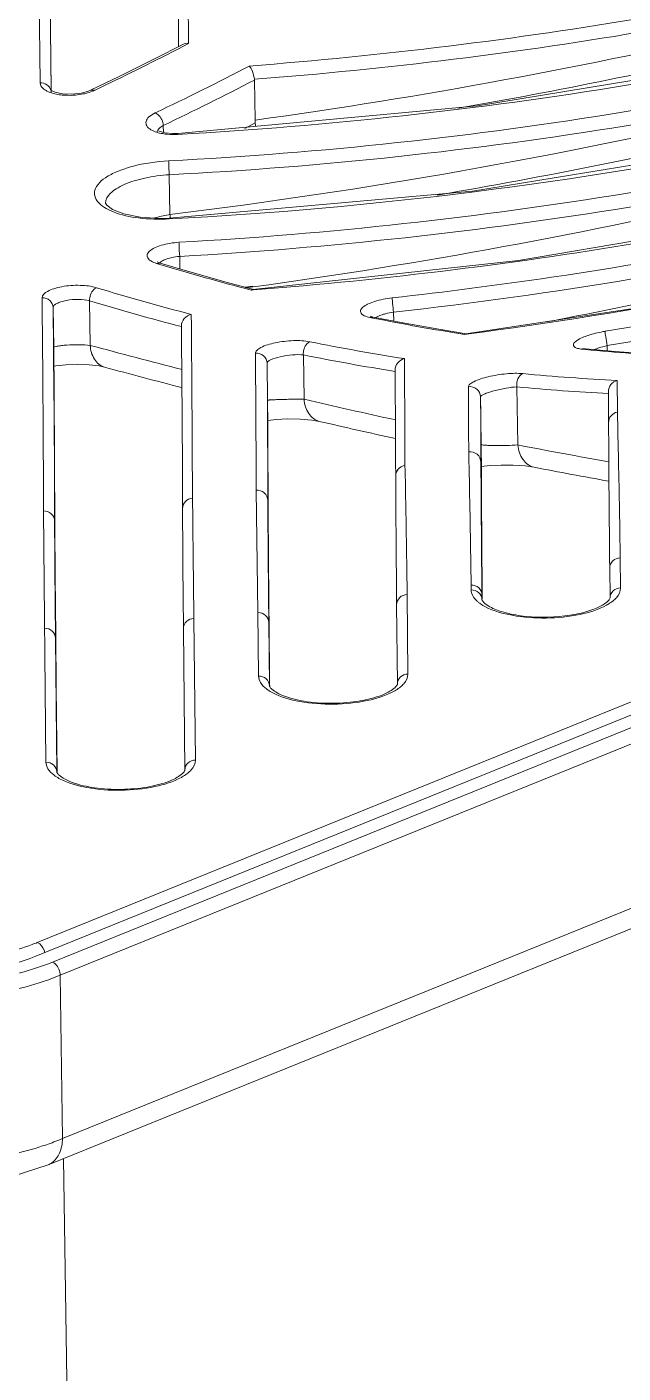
# Model space of a CAD drawing. Header units: millimetres. Extents: x 4229 to 8429, y -1187 to 1783.
# Drawn here: x 7250.9 to 7282.6, y 435.4 to 507 of the extents above; entities that cross this region are included whole.
import ezdxf

# ---------------------------------------------------------------- set-up
doc = ezdxf.new("R2010")
doc.units = ezdxf.units.MM

msp = doc.modelspace()

# ---------------------------------------------------------------- linework, layer by layer
at = {"linetype": 'Continuous', "lineweight": 5}
for p, q in [((7251.568, 504.042), (7251.28, 529.594)), ((7259.213, 529.133), (7259.475, 506.137)), ((7252.075, 511.225), (7252.155, 503.63)), ((7252.164, 503.601), (7252.079, 511.199)), ((7251.339, 457.566), (7375.323, 507.789)), ((7251.422, 458.294), (7372.992, 507.539)), ((7252.224, 457.249), (7376.171, 507.457)), ((7252.634, 456.548), (7376.582, 506.757)), ((7259.158, 506.086), (7257.696, 505.333)), ((7259.475, 506.137), (7258.891, 505.833)), ((7259.475, 506.137), (7258.891, 505.836)), ((7258.943, 505.975), (7258.942, 506.084)), ((7257.696, 505.333), (7255.786, 504.38)), ((7290.912, 505.452), (7274.849, 502.807)), ((7255.786, 504.38), (7254.256, 503.639)), ((7252.162, 503.626), (7252.14, 503.641)), ((7252.371, 503.533), (7252.162, 503.626)), ((7252.165, 503.498), (7252.163, 503.641)), ((7254.153, 503.595), (7253.758, 503.485)), ((7254.255, 503.639), (7254.153, 503.595)), ((7254.255, 503.639), (7254.256, 503.639)), ((7254.256, 503.639), (7254.474, 503.639)), ((7262.975, 504.21), (7262.974, 504.221)), ((7262.976, 504.199), (7262.975, 504.21)), ((7262.976, 504.187), (7262.976, 504.199)), ((7263.007, 502.054), (7262.976, 504.187)), ((7252.76, 503.45), (7252.371, 503.533)), ((7253.262, 503.429), (7252.76, 503.45)), ((7253.758, 503.485), (7253.262, 503.429)), ((7274.849, 502.807), (7258.907, 501.344)), ((7257.905, 501.459), (7257.822, 501.495)), ((7258.2, 501.381), (7257.905, 501.459)), ((7258.132, 501.402), (7258.127, 501.769)), ((7263.016, 501.911), (7262.456, 501.616)), ((7258.614, 501.34), (7258.2, 501.381)), ((7258.907, 501.344), (7258.614, 501.34)), ((7258.907, 501.344), (7258.906, 501.294)), ((7290.945, 500.948), (7274.572, 498.27)), ((7258.476, 497.032), (7258.445, 499.146)), ((7274.572, 498.27), (7258.443, 496.837)), ((7375.99, 497.777), (7252.762, 447.86)), ((7255.054, 497.631), (7255.054, 497.631)), ((7255.116, 497.525), (7255.054, 497.631)), ((7255.424, 497.299), (7255.116, 497.525)), ((7256.029, 497.062), (7255.424, 497.299)), ((7256.895, 496.888), (7256.029, 497.062)), ((7257.934, 496.823), (7256.895, 496.888)), ((7258.443, 496.837), (7257.934, 496.823)), ((7258.443, 496.837), (7258.442, 496.794)), ((7291.306, 497.03), (7277.029, 494.576)), ((7375.232, 496.384), (7252.004, 446.467)), ((7257.77, 494.43), (7257.967, 494.444)), ((7257.947, 494.377), (7257.77, 494.43)), ((7257.947, 494.376), (7257.77, 494.43)), ((7257.871, 494.478), (7257.807, 494.509)), ((7257.967, 494.444), (7257.871, 494.478)), ((7259.54, 493.977), (7257.967, 494.444)), ((7257.967, 494.444), (7257.967, 494.444)), ((7259.008, 494.135), (7258.998, 494.804)), ((7277.029, 494.576), (7262.889, 493.049)), ((7261.463, 493.435), (7259.54, 493.977)), ((7262.921, 493.047), (7261.463, 493.435)), ((7262.49, 493.162), (7262.897, 493.219)), ((7262.496, 493.122), (7262.903, 493.178)), ((7262.808, 493.01), (7262.888, 493.05)), ((7262.924, 493.02), (7262.808, 493.01)), ((7262.924, 493.019), (7262.808, 493.01)), ((7254.237, 490.069), (7254.203, 492.443)), ((7252.268, 492.078), (7252.299, 489.944)), ((7252.288, 489.826), (7252.268, 492.074)), ((7269.115, 491.554), (7269.291, 491.574)), ((7269.281, 491.522), (7269.115, 491.554)), ((7269.281, 491.521), (7269.115, 491.554)), ((7269.187, 491.6), (7269.125, 491.623)), ((7269.291, 491.574), (7269.187, 491.6)), ((7269.291, 491.574), (7269.292, 491.574)), ((7270.862, 491.268), (7269.292, 491.574)), ((7270.383, 491.361), (7270.376, 491.842)), ((7283.025, 492.008), (7274.216, 490.686)), ((7272.779, 490.925), (7270.862, 491.268)), ((7274.247, 490.686), (7272.779, 490.925)), ((7274.146, 490.654), (7274.214, 490.686)), ((7274.249, 490.668), (7274.146, 490.654)), ((7274.25, 490.667), (7274.146, 490.654)), ((7281.741, 489.781), (7281.737, 490.055)), ((7252.307, 487.519), (7252.288, 489.826)), ((7252.299, 489.944), (7252.317, 487.502)), ((7265.614, 487.197), (7265.58, 489.56)), ((7280.517, 489.892), (7280.433, 489.909)), ((7280.593, 489.883), (7280.443, 489.859)), ((7280.59, 489.846), (7280.443, 489.859)), ((7280.59, 489.845), (7280.443, 489.859)), ((7280.593, 489.883), (7280.517, 489.892)), ((7282.164, 489.744), (7280.593, 489.883)), ((7280.593, 489.883), (7280.593, 489.883)), ((7284.073, 489.606), (7282.164, 489.744)), ((7252.295, 488.954), (7252.404, 488.976)), ((7252.404, 488.976), (7252.934, 489.039)), ((7252.934, 489.039), (7253.565, 489.064)), ((7253.565, 489.064), (7254.19, 489.039)), ((7254.19, 489.039), (7254.707, 488.973)), ((7254.707, 488.973), (7254.991, 488.911)), ((7254.991, 488.911), (7254.991, 488.911)), ((7263.646, 489.116), (7263.675, 487.15)), ((7263.662, 487.158), (7263.646, 489.116)), ((7276.985, 484.77), (7276.94, 487.86)), ((7282.275, 488.205), (7282.283, 486.519)), ((7252.317, 487.502), (7252.319, 487.266)), ((7275.007, 487.329), (7275.044, 484.803)), ((7281.81, 487.603), (7281.818, 485.961)), ((7263.682, 486.068), (7264.13, 486.124)), ((7264.13, 486.124), (7264.744, 486.158)), ((7264.744, 486.158), (7265.409, 486.149)), ((7265.409, 486.149), (7266.026, 486.095)), ((7266.026, 486.095), (7266.427, 486.024)), ((7266.427, 486.024), (7266.427, 486.025)), ((7275.022, 484.8), (7275.022, 484.841)), ((7275.025, 483.852), (7275.022, 484.8)), ((7275.044, 484.803), (7275.044, 484.789)), ((7275.044, 484.803), (7275.051, 483.348)), ((7263.686, 483.138), (7263.684, 483.621)), ((7275.027, 483.422), (7275.025, 483.851)), ((7275.029, 483.621), (7275.519, 483.67)), ((7275.519, 483.67), (7276.094, 483.697)), ((7276.094, 483.697), (7276.736, 483.694)), ((7276.736, 483.694), (7277.376, 483.652)), ((7277.376, 483.652), (7277.861, 483.584)), ((7277.86, 483.584), (7277.86, 483.584)), ((7252.338, 482.985), (7252.336, 483.268)), ((7263.067, 482.362), (7263.163, 475.85)), ((7251.751, 481.26), (7251.885, 467.889)), ((7282.454, 477.162), (7282.439, 478.757)), ((7281.894, 476.632), (7281.879, 478.227)), ((7274.504, 477.315), (7274.506, 477.052)), ((7271.143, 472.58), (7271.102, 476.805)), ((7275.079, 476.8), (7275.082, 476.537)), ((7275.096, 476.86), (7275.098, 476.61)), ((7275.098, 476.61), (7275.098, 476.577)), ((7275.099, 476.535), (7275.099, 476.5)), ((7263.163, 475.85), (7263.196, 472.471)), ((7270.583, 472.05), (7270.542, 476.275)), ((7259.272, 467.468), (7259.199, 475.004)), ((7259.832, 467.999), (7259.759, 475.535)), ((7263.738, 475.335), (7263.771, 471.956)), ((7263.753, 475.435), (7263.785, 472.037)), ((7252.39, 474.499), (7252.46, 467.374)), ((7252.405, 474.617), (7252.431, 471.88)), ((7252.475, 467.341), (7252.431, 471.88)), ((7263.786, 471.923), (7263.785, 472.037)), ((7252.634, 456.548), (7252.762, 447.86)), ((7250.084, 445.844), (7252.006, 446.468)), ((7252.819, 446.797), (7254.982, 299.112))]:
    msp.add_line(p, q, dxfattribs=at)
for centre, radius, start, end in [((7246.852, 721.753), 222.168, 272.9824, 285.56309), ((7246.875, 721.542), 222.695, 272.97809, 285.56358), ((7222.148, 797.447), 298.205, 277.87516, 283.02634), ((7188.866, 641.249), 152.45, 295.4902, 297.34408), ((7222.194, 797.879), 299.671, 279.91682, 283.02661), ((7192.195, 639.783), 152.167, 295.49478, 297.59956), ((7192.424, 639.536), 152.633, 295.49713, 297.53144), ((7253.122, 507.242), 3.87, 266.46849, 274.86931), ((7222.157, 793.187), 298.373, 276.99159, 283.02568), ((7264.367, 502.072), 1.36, 180.75793, 186.81906), ((7259.894, 501.529), 3.146, 3.25206, 6.96544), ((7222.224, 793.516), 299.734, 279.6944, 283.02635), ((7258.68, 505.12), 3.833, 265.16612, 273.37668), ((7246.774, 719.499), 223.01, 272.99902, 281.379), ((7222.161, 788.997), 298.612, 277.84189, 283.02284), ((7260.17, 487.474), 9.707, 100.49875, 105.01184), ((7260.165, 487.512), 9.668, 100.05788, 100.50963), ((7283.79, 500.649), 25.571, 188.13252, 188.58868), ((7245.091, 714.994), 226.214, 277.40586, 284.24253), ((7294.204, 614.045), 125.041, 253.14431, 255.45813), ((7244.787, 714.517), 226.716, 279.35411, 283.8425), ((7222.386, 783.678), 297.7, 280.86479, 283.02748), ((7245.012, 713.169), 226.117, 279.34711, 283.85941), ((7291.368, 614.071), 126.407, 253.07889, 255.45213), ((7291.136, 613.876), 126.925, 253.08298, 255.37505), ((7291.575, 602.5), 113.196, 258.64162, 261.14298), ((7271.013, 487.813), 4.079, 98.97862, 105.2172), ((7340.486, 807.593), 329.029, 254.80348, 255.68444), ((7288.539, 602.103), 114.105, 258.56813, 261.13493), ((7283.123, 484.272), 5.947, 103.47898, 107.81471), ((7288.271, 601.787), 114.498, 258.5697, 261.05038), ((7290.388, 592.867), 103.487, 264.56705, 267.27381), ((7341.546, 807.555), 330.19, 254.80315, 255.54355), ((7287.246, 592.282), 104.196, 264.49569, 267.26544), ((6481.085, 482.577), 793.291, 0.131497, 0.382088), ((7286.966, 591.919), 104.541, 264.49667, 267.17373), ((5745.026, 475.062), 1507.333, 0.31191, 0.473498), ((5755.162, 476.786), 1497.194, 0.239115, 0.401065), ((6022.755, 477.581), 1240.944, 0.278911, 0.442166), ((5814.882, 477.201), 1448.827, 0.236918, 0.393486), ((7336.977, 793.376), 314.385, 256.88, 257.78817), ((6241.879, 480.162), 1033.154, 0.259471, 0.397411), ((7338.025, 793.2), 315.409, 256.87954, 257.63468), ((8515.855, 491.768), 1234.051, 180.269562, 180.628699), ((7333.767, 777.847), 298.527, 259.035, 259.98076), ((7335.013, 778.575), 300.477, 259.03517, 259.80676), ((6845.722, 480.639), 406.622, 0.00941, 0.33053), ((8659.143, 489.268), 1406.814, 180.253875, 180.596711), ((6865.125, 481.402), 398.564, 0.05871, 0.24952), ((8599.135, 489.032), 1335.451, 180.250596, 180.583383), ((8473.577, 488.454), 1198.537, 180.244097, 180.554291), ((7247.184, 468.763), 11.295, 290.58682, 292.03799), ((7251.634, 447.374), 0.98, 292.30619, 304.78048)]:
    msp.add_arc(centre, radius, start, end, dxfattribs=at)
msp.add_ellipse((7244.578, 460.112), major_axis=(9.537, 0.139), ratio=0.390766, start_param=-2.356703, end_param=-0.788646, dxfattribs=at)
for points, knots in [([(7258.942, 506.067), (7258.925, 507.731), (7258.845, 515.269), (7258.759, 522.807), (7258.69, 528.681)], [0, 0, 0, 0, 0.220763, 1, 1, 1, 1]), ([(7262.692, 504.932), (7269.782, 505.48), (7283.903, 507.203), (7297.798, 510.263), (7304.642, 512.12)], [0, 0, 0, 0, 0.500683, 1, 1, 1, 1]), ([(7262.973, 504.225), (7270.043, 504.777), (7284.123, 506.505), (7297.978, 509.56), (7304.804, 511.412)], [0, 0, 0, 0, 0.500656, 1, 1, 1, 1]), ([(7306.137, 509.051), (7298.451, 506.916), (7282.811, 503.477), (7266.893, 501.748), (7258.906, 501.294)], [0, 0, 0, 0, 0.49927, 1, 1, 1, 1]), ([(7262.974, 504.221), (7262.957, 504.366), (7262.889, 504.614), (7262.772, 504.854), (7262.692, 504.932)], [0, 0, 0, 0, 0.564611, 1, 1, 1, 1]), ([(7251.568, 504.042), (7251.694, 504.046), (7251.953, 503.98), (7252.111, 503.758), (7252.142, 503.641)], [0, 0, 0, 0, 0.508791, 1, 1, 1, 1]), ([(7251.935, 503.603), (7251.88, 503.631), (7251.715, 503.726), (7251.569, 503.908), (7251.568, 504.042)], [0, 0, 0, 0, 0.312447, 1, 1, 1, 1]), ([(7252.883, 503.38), (7252.792, 503.385), (7252.469, 503.418), (7252.144, 503.497), (7251.935, 503.603)], [0, 0, 0, 0, 0.279482, 1, 1, 1, 1]), ([(7254.474, 503.639), (7254.439, 503.622), (7254.286, 503.556), (7254.126, 503.506), (7254.002, 503.475)], [0, 0, 0, 0, 0.232997, 1, 1, 1, 1]), ([(7254.002, 503.475), (7253.958, 503.464), (7253.776, 503.424), (7253.591, 503.398), (7253.45, 503.386)], [0, 0, 0, 0, 0.242699, 1, 1, 1, 1]), ([(7258.961, 495.552), (7266.949, 496.008), (7282.867, 497.739), (7298.507, 501.178), (7306.193, 503.313)], [0, 0, 0, 0, 0.500732, 1, 1, 1, 1]), ([(7257.471, 501.54), (7257.384, 501.592), (7257.227, 501.706), (7257.175, 502.008), (7257.38, 502.264), (7257.574, 502.377), (7257.692, 502.434)], [0, 0, 0, 0, 0.250608, 0.446304, 0.678891, 1, 1, 1, 1]), ([(7258.127, 501.769), (7258.115, 501.981), (7257.978, 502.26), (7257.748, 502.413), (7257.692, 502.434)], [0, 0, 0, 0, 0.779743, 1, 1, 1, 1]), ([(7306.358, 502.585), (7298.651, 500.445), (7282.968, 496.995), (7267.007, 495.259), (7258.998, 494.8)], [0, 0, 0, 0, 0.499279, 1, 1, 1, 1]), ([(7258.357, 501.301), (7258.269, 501.309), (7257.966, 501.347), (7257.66, 501.429), (7257.471, 501.54)], [0, 0, 0, 0, 0.286865, 1, 1, 1, 1]), ([(7258.127, 501.769), (7258.089, 501.749), (7257.969, 501.68), (7257.854, 501.579), (7257.816, 501.489)], [0, 0, 0, 0, 0.302143, 1, 1, 1, 1]), ([(7254.893, 497.473), (7254.762, 497.569), (7254.535, 497.776), (7254.419, 498.232), (7254.637, 498.669), (7255.077, 499.034), (7255.71, 499.356), (7256.827, 499.72), (7257.761, 499.852), (7258.411, 499.886)], [0, 0, 0, 0, 0.090917, 0.164647, 0.244039, 0.347344, 0.479499, 0.637464, 1, 1, 1, 1]), ([(7258.411, 499.886), (7258.412, 499.846), (7258.42, 499.599), (7258.433, 499.352), (7258.445, 499.146)], [0, 0, 0, 0, 0.164493, 1, 1, 1, 1]), ([(7258.445, 499.146), (7258.008, 499.12), (7257.188, 499.011), (7256.239, 498.735), (7255.634, 498.421), (7255.248, 498.137), (7255.051, 497.824), (7255.054, 497.631)], [0, 0, 0, 0, 0.335016, 0.629652, 0.751183, 0.852427, 1, 1, 1, 1]), ([(7270.307, 492.597), (7273.137, 492.911), (7284.412, 494.368), (7295.579, 496.665), (7303.81, 498.866)], [0, 0, 0, 0, 0.250508, 1, 1, 1, 1]), ([(7303.969, 498.127), (7301.22, 497.392), (7290.153, 494.662), (7278.877, 492.781), (7270.376, 491.839)], [0, 0, 0, 0, 0.249619, 1, 1, 1, 1]), ([(7255.468, 497.168), (7255.413, 497.19), (7255.213, 497.275), (7255.021, 497.38), (7254.893, 497.473)], [0, 0, 0, 0, 0.273299, 1, 1, 1, 1]), ([(7258.442, 496.794), (7257.899, 496.765), (7256.891, 496.791), (7255.896, 497), (7255.468, 497.168)], [0, 0, 0, 0, 0.541475, 1, 1, 1, 1]), ([(7291.045, 496.946), (7288.728, 496.473), (7279.422, 494.726), (7270.006, 493.572), (7262.924, 493.019)], [0, 0, 0, 0, 0.24976, 1, 1, 1, 1]), ([(7257.77, 494.43), (7257.666, 494.462), (7257.494, 494.53), (7257.288, 494.688), (7257.251, 494.92), (7257.411, 495.116), (7257.672, 495.275), (7258.038, 495.411), (7258.479, 495.508), (7258.797, 495.542), (7258.961, 495.552)], [0, 0, 0, 0, 0.123918, 0.213296, 0.282706, 0.366206, 0.483325, 0.634218, 0.810634, 1, 1, 1, 1]), ([(7258.961, 495.552), (7258.962, 495.512), (7258.97, 495.263), (7258.984, 495.014), (7258.998, 494.804)], [0, 0, 0, 0, 0.158575, 1, 1, 1, 1]), ([(7258.564, 494.74), (7258.432, 494.71), (7258.21, 494.644), (7258, 494.529), (7257.933, 494.458)], [0, 0, 0, 0, 0.580453, 1, 1, 1, 1]), ([(7251.679, 492.602), (7251.679, 492.75), (7251.945, 492.955), (7252.315, 493.098), (7252.902, 493.241), (7253.669, 493.291), (7254.295, 493.221), (7254.576, 493.137)], [0, 0, 0, 0, 0.142221, 0.258892, 0.400412, 0.71692, 1, 1, 1, 1]), ([(7254.576, 493.137), (7254.521, 493.115), (7254.297, 492.952), (7254.191, 492.655), (7254.203, 492.443)], [0, 0, 0, 0, 0.217594, 1, 1, 1, 1]), ([(7251.679, 492.602), (7251.825, 492.607), (7252.128, 492.509), (7252.266, 492.217), (7252.268, 492.078)], [0, 0, 0, 0, 0.512682, 1, 1, 1, 1]), ([(7251.751, 481.26), (7251.751, 481.864), (7251.739, 485.645), (7251.705, 489.426), (7251.679, 492.602)], [0, 0, 0, 0, 0.159883, 1, 1, 1, 1]), ([(7254.203, 492.443), (7254.014, 492.494), (7253.596, 492.53), (7253.085, 492.492), (7252.692, 492.395), (7252.449, 492.303), (7252.267, 492.173), (7252.268, 492.078)], [0, 0, 0, 0, 0.283552, 0.602049, 0.744213, 0.861124, 1, 1, 1, 1]), ([(7269.115, 491.554), (7269.013, 491.575), (7268.846, 491.62), (7268.665, 491.73), (7268.61, 491.847), (7268.622, 491.973), (7268.761, 492.128), (7269.02, 492.279), (7269.385, 492.418), (7269.824, 492.529), (7270.142, 492.579), (7270.307, 492.597)], [0, 0, 0, 0, 0.121698, 0.205063, 0.236762, 0.267867, 0.347845, 0.46661, 0.622259, 0.804756, 1, 1, 1, 1]), ([(7270.307, 492.597), (7270.305, 492.496), (7270.332, 492.243), (7270.357, 491.992), (7270.376, 491.842)], [0, 0, 0, 0, 0.401106, 1, 1, 1, 1]), ([(7259.089, 491.097), (7259.086, 491.242), (7259.208, 491.534), (7259.475, 491.688), (7259.616, 491.717)], [0, 0, 0, 0, 0.501859, 1, 1, 1, 1]), ([(7259.616, 491.717), (7259.624, 490.64), (7259.648, 487.381), (7259.673, 484.123), (7259.673, 481.94)], [0, 0, 0, 0, 0.330325, 1, 1, 1, 1]), ([(7269.942, 491.749), (7269.909, 491.74), (7269.785, 491.704), (7269.663, 491.661), (7269.577, 491.623)], [0, 0, 0, 0, 0.269148, 1, 1, 1, 1]), ([(7259.088, 491.101), (7259.098, 490.03), (7259.124, 486.786), (7259.151, 483.542), (7259.152, 481.369)], [0, 0, 0, 0, 0.330144, 1, 1, 1, 1]), ([(7280.11, 489.927), (7280.061, 489.946), (7279.972, 489.983), (7279.927, 490.133), (7280.04, 490.267), (7280.321, 490.456), (7280.873, 490.659), (7281.361, 490.77), (7281.636, 490.815)], [0, 0, 0, 0, 0.073373, 0.124904, 0.192423, 0.296366, 0.608174, 1, 1, 1, 1]), ([(7281.636, 490.815), (7281.629, 490.716), (7281.673, 490.461), (7281.708, 490.208), (7281.737, 490.055)], [0, 0, 0, 0, 0.389855, 1, 1, 1, 1]), ([(7252.299, 489.944), (7252.299, 489.965), (7252.384, 489.998), (7252.507, 490.029), (7252.733, 490.062), (7253.118, 490.097), (7253.63, 490.11), (7254.044, 490.091), (7254.237, 490.069)], [0, 0, 0, 0, 0.031712, 0.106021, 0.220892, 0.366875, 0.702583, 1, 1, 1, 1]), ([(7254.991, 488.911), (7254.774, 488.971), (7254.371, 489.324), (7254.257, 489.812), (7254.237, 490.069)], [0, 0, 0, 0, 0.466711, 1, 1, 1, 1]), ([(7263.028, 489.649), (7263.028, 489.705), (7263.113, 489.838), (7263.465, 490.05), (7264.134, 490.241), (7265.014, 490.341), (7265.639, 490.318), (7265.923, 490.261)], [0, 0, 0, 0, 0.054168, 0.1386, 0.398888, 0.718809, 1, 1, 1, 1]), ([(7265.923, 490.261), (7265.868, 490.24), (7265.646, 490.076), (7265.556, 489.77), (7265.58, 489.56)], [0, 0, 0, 0, 0.216782, 1, 1, 1, 1]), ([(7263.028, 489.649), (7263.179, 489.662), (7263.5, 489.567), (7263.644, 489.261), (7263.646, 489.116)], [0, 0, 0, 0, 0.510826, 1, 1, 1, 1]), ([(7263.067, 482.362), (7263.067, 482.797), (7263.06, 485.227), (7263.043, 487.656), (7263.028, 489.649)], [0, 0, 0, 0, 0.179436, 1, 1, 1, 1]), ([(7265.58, 489.56), (7265.389, 489.582), (7264.971, 489.572), (7264.387, 489.486), (7263.94, 489.356), (7263.709, 489.228), (7263.646, 489.149), (7263.646, 489.116)], [0, 0, 0, 0, 0.282405, 0.606387, 0.86887, 0.951388, 1, 1, 1, 1]), ([(7270.458, 488.748), (7270.456, 488.888), (7270.565, 489.173), (7270.82, 489.329), (7270.954, 489.361)], [0, 0, 0, 0, 0.504649, 1, 1, 1, 1]), ([(7270.954, 489.361), (7270.958, 488.781), (7270.971, 486.886), (7270.981, 484.992), (7270.983, 483.677)], [0, 0, 0, 0, 0.306068, 1, 1, 1, 1]), ([(7280.443, 489.859), (7280.41, 489.862), (7280.298, 489.876), (7280.186, 489.899), (7280.11, 489.927)], [0, 0, 0, 0, 0.287733, 1, 1, 1, 1]), ([(7270.458, 488.75), (7270.462, 488.175), (7270.476, 486.296), (7270.487, 484.416), (7270.49, 483.111)], [0, 0, 0, 0, 0.305749, 1, 1, 1, 1]), ([(7274.359, 487.867), (7274.359, 487.916), (7274.453, 488.034), (7274.802, 488.226), (7275.47, 488.428), (7276.345, 488.569), (7276.967, 488.593), (7277.252, 488.566)], [0, 0, 0, 0, 0.047994, 0.130948, 0.39546, 0.719807, 1, 1, 1, 1]), ([(7276.94, 487.86), (7276.916, 488.001), (7276.943, 488.282), (7277.132, 488.52), (7277.252, 488.566)], [0, 0, 0, 0, 0.526873, 1, 1, 1, 1]), ([(7275.007, 487.329), (7275.005, 487.482), (7274.852, 487.801), (7274.513, 487.889), (7274.359, 487.867)], [0, 0, 0, 0, 0.494921, 1, 1, 1, 1]), ([(7276.94, 487.86), (7276.748, 487.852), (7276.335, 487.795), (7275.83, 487.685), (7275.444, 487.569), (7275.218, 487.485), (7275.082, 487.417), (7275.007, 487.356), (7275.007, 487.329)], [0, 0, 0, 0, 0.282996, 0.613003, 0.761082, 0.880327, 0.960406, 1, 1, 1, 1]), ([(7281.81, 487.603), (7281.808, 487.738), (7281.906, 488.013), (7282.147, 488.17), (7282.275, 488.205)], [0, 0, 0, 0, 0.506627, 1, 1, 1, 1]), ([(7263.675, 487.15), (7263.675, 487.155), (7263.7, 487.152), (7263.728, 487.16), (7263.791, 487.162), (7263.909, 487.171), (7264.107, 487.18), (7264.384, 487.19), (7264.699, 487.197), (7265.114, 487.202), (7265.42, 487.201), (7265.614, 487.197)], [0, 0, 0, 0, 0.006596, 0.025309, 0.055782, 0.09759, 0.212207, 0.359263, 0.526772, 0.69956, 1, 1, 1, 1]), ([(7266.427, 486.025), (7266.2, 486.078), (7265.771, 486.43), (7265.64, 486.933), (7265.614, 487.197)], [0, 0, 0, 0, 0.46704, 1, 1, 1, 1]), ([(7281.818, 485.962), (7281.816, 486.09), (7281.91, 486.357), (7282.155, 486.496), (7282.283, 486.519)], [0, 0, 0, 0, 0.497619, 1, 1, 1, 1]), ([(7282.439, 478.757), (7282.425, 479.6), (7282.38, 482.188), (7282.333, 484.775), (7282.283, 486.519)], [0, 0, 0, 0, 0.32573, 1, 1, 1, 1]), ([(7275.025, 483.851), (7275.023, 484.006), (7274.873, 484.329), (7274.529, 484.421), (7274.374, 484.398)], [0, 0, 0, 0, 0.497806, 1, 1, 1, 1]), ([(7274.374, 484.398), (7274.385, 484.002), (7274.438, 481.641), (7274.474, 479.28), (7274.504, 477.315)], [0, 0, 0, 0, 0.167593, 1, 1, 1, 1]), ([(7275.044, 484.803), (7275.045, 484.785), (7275.135, 484.772), (7275.25, 484.752), (7275.478, 484.743), (7275.75, 484.736), (7276.068, 484.736), (7276.483, 484.743), (7276.791, 484.755), (7276.985, 484.77)], [0, 0, 0, 0, 0.02792, 0.099993, 0.213789, 0.36014, 0.527417, 0.700169, 1, 1, 1, 1]), ([(7277.86, 483.584), (7277.623, 483.63), (7277.167, 483.98), (7277.017, 484.497), (7276.985, 484.77)], [0, 0, 0, 0, 0.467176, 1, 1, 1, 1]), ([(7270.983, 483.677), (7270.849, 483.659), (7270.587, 483.522), (7270.488, 483.244), (7270.49, 483.112)], [0, 0, 0, 0, 0.507364, 1, 1, 1, 1]), ([(7271.102, 476.805), (7271.091, 477.578), (7271.055, 479.868), (7271.022, 482.159), (7270.983, 483.677)], [0, 0, 0, 0, 0.337194, 1, 1, 1, 1]), ([(7270.49, 483.112), (7270.491, 482.738), (7270.502, 480.459), (7270.523, 478.18), (7270.542, 476.275)], [0, 0, 0, 0, 0.164202, 1, 1, 1, 1]), ([(7275.079, 476.8), (7275.072, 477.513), (7275.052, 479.72), (7275.033, 481.927), (7275.027, 483.422)], [0, 0, 0, 0, 0.32287, 1, 1, 1, 1]), ([(7263.067, 482.362), (7263.218, 482.376), (7263.547, 482.275), (7263.687, 481.96), (7263.69, 481.809)], [0, 0, 0, 0, 0.501613, 1, 1, 1, 1]), ([(7259.673, 481.94), (7259.535, 481.929), (7259.257, 481.798), (7259.15, 481.509), (7259.152, 481.371)], [0, 0, 0, 0, 0.500882, 1, 1, 1, 1]), ([(7259.152, 481.371), (7259.152, 481.042), (7259.161, 478.919), (7259.181, 476.797), (7259.199, 475.004)], [0, 0, 0, 0, 0.155228, 1, 1, 1, 1]), ([(7259.759, 475.535), (7259.743, 476.27), (7259.731, 477.608), (7259.71, 479.412), (7259.688, 480.811), (7259.69, 481.609), (7259.673, 481.94)], [0, 0, 0, 0, 0.344438, 0.626322, 0.844965, 1, 1, 1, 1]), ([(7263.738, 475.335), (7263.731, 476.073), (7263.711, 478.232), (7263.691, 480.39), (7263.69, 481.809)], [0, 0, 0, 0, 0.342384, 1, 1, 1, 1]), ([(7251.751, 481.26), (7251.898, 481.266), (7252.211, 481.156), (7252.343, 480.851), (7252.345, 480.704)], [0, 0, 0, 0, 0.501344, 1, 1, 1, 1]), ([(7252.39, 474.499), (7252.383, 475.217), (7252.365, 477.285), (7252.345, 479.354), (7252.345, 480.704)], [0, 0, 0, 0, 0.347118, 1, 1, 1, 1]), ([(7281.879, 478.227), (7281.877, 478.362), (7282.005, 478.65), (7282.296, 478.755), (7282.439, 478.757)], [0, 0, 0, 0, 0.485455, 1, 1, 1, 1]), ([(7274.504, 477.315), (7274.649, 477.317), (7274.943, 477.218), (7275.077, 476.933), (7275.079, 476.8)], [0, 0, 0, 0, 0.521428, 1, 1, 1, 1]), ([(7281.894, 476.634), (7281.893, 476.769), (7282.022, 477.056), (7282.311, 477.16), (7282.454, 477.162)], [0, 0, 0, 0, 0.4855, 1, 1, 1, 1]), ([(7282.056, 476.475), (7282.118, 476.526), (7282.315, 476.706), (7282.455, 476.973), (7282.454, 477.162)], [0, 0, 0, 0, 0.296644, 1, 1, 1, 1]), ([(7270.542, 476.275), (7270.54, 476.41), (7270.669, 476.698), (7270.959, 476.803), (7271.102, 476.805)], [0, 0, 0, 0, 0.485455, 1, 1, 1, 1]), ([(7274.506, 477.052), (7274.65, 477.054), (7274.943, 476.957), (7275.08, 476.673), (7275.082, 476.537)], [0, 0, 0, 0, 0.514535, 1, 1, 1, 1]), ([(7274.506, 477.052), (7274.507, 477.002), (7274.538, 476.781), (7274.68, 476.59), (7274.804, 476.473)], [0, 0, 0, 0, 0.226548, 1, 1, 1, 1]), ([(7274.922, 476.374), (7274.947, 476.355), (7275.057, 476.274), (7275.175, 476.204), (7275.268, 476.156)], [0, 0, 0, 0, 0.234497, 1, 1, 1, 1]), ([(7275.082, 476.535), (7275.082, 476.503), (7275.181, 476.366), (7275.304, 476.275), (7275.409, 476.21)], [0, 0, 0, 0, 0.205488, 1, 1, 1, 1]), ([(7275.409, 476.21), (7275.63, 476.072), (7276.202, 475.852), (7277.562, 475.576), (7279.076, 475.573), (7280.488, 475.83), (7281.3, 476.111), (7281.724, 476.391), (7281.895, 476.585), (7281.894, 476.634)], [0, 0, 0, 0, 0.114529, 0.265626, 0.609536, 0.769205, 0.898154, 0.978441, 1, 1, 1, 1]), ([(7281.712, 476.246), (7281.744, 476.264), (7281.863, 476.333), (7281.977, 476.411), (7282.056, 476.475)], [0, 0, 0, 0, 0.265899, 1, 1, 1, 1]), ([(7263.163, 475.85), (7263.307, 475.852), (7263.601, 475.753), (7263.736, 475.469), (7263.738, 475.335)], [0, 0, 0, 0, 0.518818, 1, 1, 1, 1]), ([(7275.268, 476.156), (7275.707, 475.926), (7276.789, 475.63), (7278.498, 475.506), (7280.204, 475.678), (7281.278, 476.004), (7281.712, 476.246)], [0, 0, 0, 0, 0.22498, 0.499683, 0.77456, 1, 1, 1, 1]), ([(7251.815, 475.014), (7251.958, 475.016), (7252.252, 474.919), (7252.388, 474.634), (7252.39, 474.499)], [0, 0, 0, 0, 0.514316, 1, 1, 1, 1]), ([(7259.199, 475.004), (7259.197, 475.139), (7259.325, 475.428), (7259.616, 475.533), (7259.759, 475.535)], [0, 0, 0, 0, 0.485228, 1, 1, 1, 1]), ([(7263.771, 471.956), (7263.769, 472.091), (7263.632, 472.376), (7263.339, 472.473), (7263.196, 472.471)], [0, 0, 0, 0, 0.485465, 1, 1, 1, 1]), ([(7263.196, 472.471), (7263.197, 472.349), (7263.291, 472.077), (7263.492, 471.884), (7263.611, 471.792)], [0, 0, 0, 0, 0.447933, 1, 1, 1, 1]), ([(7263.771, 471.953), (7263.771, 471.937), (7263.803, 471.865), (7263.939, 471.733), (7264.21, 471.548), (7264.831, 471.286), (7265.842, 471.065), (7267.188, 470.988), (7268.533, 471.103), (7269.538, 471.353), (7270.152, 471.632), (7270.419, 471.825), (7270.553, 471.962), (7270.583, 472.036), (7270.583, 472.052)], [0, 0, 0, 0, 0.006609, 0.031183, 0.077072, 0.140802, 0.306213, 0.499528, 0.692914, 0.858535, 0.922419, 0.968503, 0.99328, 1, 1, 1, 1]), ([(7270.583, 472.052), (7270.582, 472.187), (7270.711, 472.474), (7271.001, 472.578), (7271.143, 472.58)], [0, 0, 0, 0, 0.4855, 1, 1, 1, 1]), ([(7270.745, 471.894), (7270.807, 471.944), (7271.004, 472.124), (7271.144, 472.391), (7271.143, 472.58)], [0, 0, 0, 0, 0.296644, 1, 1, 1, 1]), ([(7263.611, 471.792), (7263.636, 471.773), (7263.746, 471.692), (7263.864, 471.623), (7263.957, 471.574)], [0, 0, 0, 0, 0.234497, 1, 1, 1, 1]), ([(7263.957, 471.574), (7264.397, 471.344), (7265.478, 471.048), (7267.187, 470.925), (7268.893, 471.096), (7269.967, 471.422), (7270.401, 471.664)], [0, 0, 0, 0, 0.22498, 0.499683, 0.77456, 1, 1, 1, 1]), ([(7270.401, 471.664), (7270.433, 471.682), (7270.552, 471.751), (7270.667, 471.83), (7270.745, 471.894)], [0, 0, 0, 0, 0.265899, 1, 1, 1, 1]), ([(7252.46, 467.374), (7252.458, 467.509), (7252.321, 467.794), (7252.028, 467.891), (7251.885, 467.889)], [0, 0, 0, 0, 0.485465, 1, 1, 1, 1]), ([(7251.885, 467.889), (7251.886, 467.767), (7251.98, 467.495), (7252.181, 467.302), (7252.3, 467.21)], [0, 0, 0, 0, 0.447933, 1, 1, 1, 1]), ([(7259.272, 467.47), (7259.271, 467.605), (7259.4, 467.892), (7259.69, 467.997), (7259.832, 467.999)], [0, 0, 0, 0, 0.4855, 1, 1, 1, 1]), ([(7259.434, 467.312), (7259.496, 467.362), (7259.693, 467.542), (7259.833, 467.809), (7259.832, 467.999)], [0, 0, 0, 0, 0.296644, 1, 1, 1, 1]), ([(7252.3, 467.21), (7252.325, 467.191), (7252.435, 467.11), (7252.553, 467.041), (7252.646, 466.992)], [0, 0, 0, 0, 0.234497, 1, 1, 1, 1]), ([(7252.46, 467.371), (7252.46, 467.355), (7252.492, 467.283), (7252.628, 467.151), (7252.899, 466.966), (7253.52, 466.705), (7254.531, 466.483), (7255.878, 466.407), (7257.222, 466.521), (7258.227, 466.772), (7258.842, 467.05), (7259.109, 467.244), (7259.242, 467.38), (7259.272, 467.454), (7259.272, 467.47)], [0, 0, 0, 0, 0.006609, 0.031183, 0.077072, 0.140802, 0.306213, 0.499528, 0.692914, 0.858535, 0.922419, 0.968503, 0.99328, 1, 1, 1, 1]), ([(7252.646, 466.992), (7253.086, 466.763), (7254.167, 466.466), (7255.876, 466.343), (7257.582, 466.514), (7258.656, 466.84), (7259.09, 467.082)], [0, 0, 0, 0, 0.22498, 0.499683, 0.77456, 1, 1, 1, 1]), ([(7259.09, 467.082), (7259.122, 467.1), (7259.241, 467.169), (7259.356, 467.248), (7259.434, 467.312)], [0, 0, 0, 0, 0.265899, 1, 1, 1, 1]), ([(7251.156, 458.19), (7250.179, 457.823), (7248.003, 457.299), (7244.607, 457.016), (7241.206, 457.206), (7239.02, 457.67), (7238.037, 458.01)], [0, 0, 0, 0, 0.235034, 0.500362, 0.765498, 1, 1, 1, 1]), ([(7251.422, 458.294), (7251.469, 458.276), (7251.666, 458.153), (7251.783, 457.929), (7251.818, 457.754)], [0, 0, 0, 0, 0.221505, 1, 1, 1, 1]), ([(7236.991, 457.039), (7238.118, 456.617), (7240.659, 456.047), (7244.625, 455.813), (7248.583, 456.157), (7251.108, 456.797), (7252.224, 457.249)], [0, 0, 0, 0, 0.23305, 0.499945, 0.766804, 1, 1, 1, 1]), ([(7252.224, 457.249), (7252.283, 457.227), (7252.518, 457.066), (7252.64, 456.765), (7252.634, 456.548)], [0, 0, 0, 0, 0.225752, 1, 1, 1, 1]), ([(7236.599, 456.327), (7237.785, 455.879), (7240.46, 455.273), (7244.635, 455.024), (7248.802, 455.39), (7251.46, 456.069), (7252.634, 456.548)], [0, 0, 0, 0, 0.233121, 0.499945, 0.766735, 1, 1, 1, 1]), ([(7252.762, 447.86), (7252.678, 447.824), (7252.328, 447.683), (7251.972, 447.555), (7251.701, 447.466)], [0, 0, 0, 0, 0.242015, 1, 1, 1, 1]), ([(7252.193, 446.57), (7252.374, 446.695), (7252.675, 447.109), (7252.755, 447.597), (7252.762, 447.86)], [0, 0, 0, 0, 0.455388, 1, 1, 1, 1]), ([(7251.701, 447.466), (7250.638, 447.118), (7248.336, 446.611), (7244.767, 446.331), (7241.193, 446.51), (7238.88, 446.952), (7237.809, 447.27)], [0, 0, 0, 0, 0.238551, 0.500227, 0.761764, 1, 1, 1, 1])]:
    msp.add_open_spline(points, degree=3, knots=knots, dxfattribs=at)
for points in [[(7259.158, 506.086), (7259.253, 506.136), (7259.369, 506.15), (7259.475, 506.137)], [(7252.142, 503.641), (7252.151, 503.607), (7252.156, 503.573), (7252.156, 503.538)], [(7257.816, 501.489), (7257.805, 501.46), (7257.798, 501.428), (7257.798, 501.397)], [(7258.998, 494.804), (7258.852, 494.792), (7258.706, 494.771), (7258.564, 494.74)], [(7269.577, 491.623), (7269.524, 491.6), (7269.472, 491.575), (7269.423, 491.545)], [(7281.304, 489.934), (7281.217, 489.906), (7281.131, 489.876), (7281.046, 489.842)], [(7274.804, 476.473), (7274.842, 476.438), (7274.881, 476.405), (7274.922, 476.374)]]:
    msp.add_open_spline(points, degree=3, dxfattribs=at)

doc.saveas('drawing.dxf')
